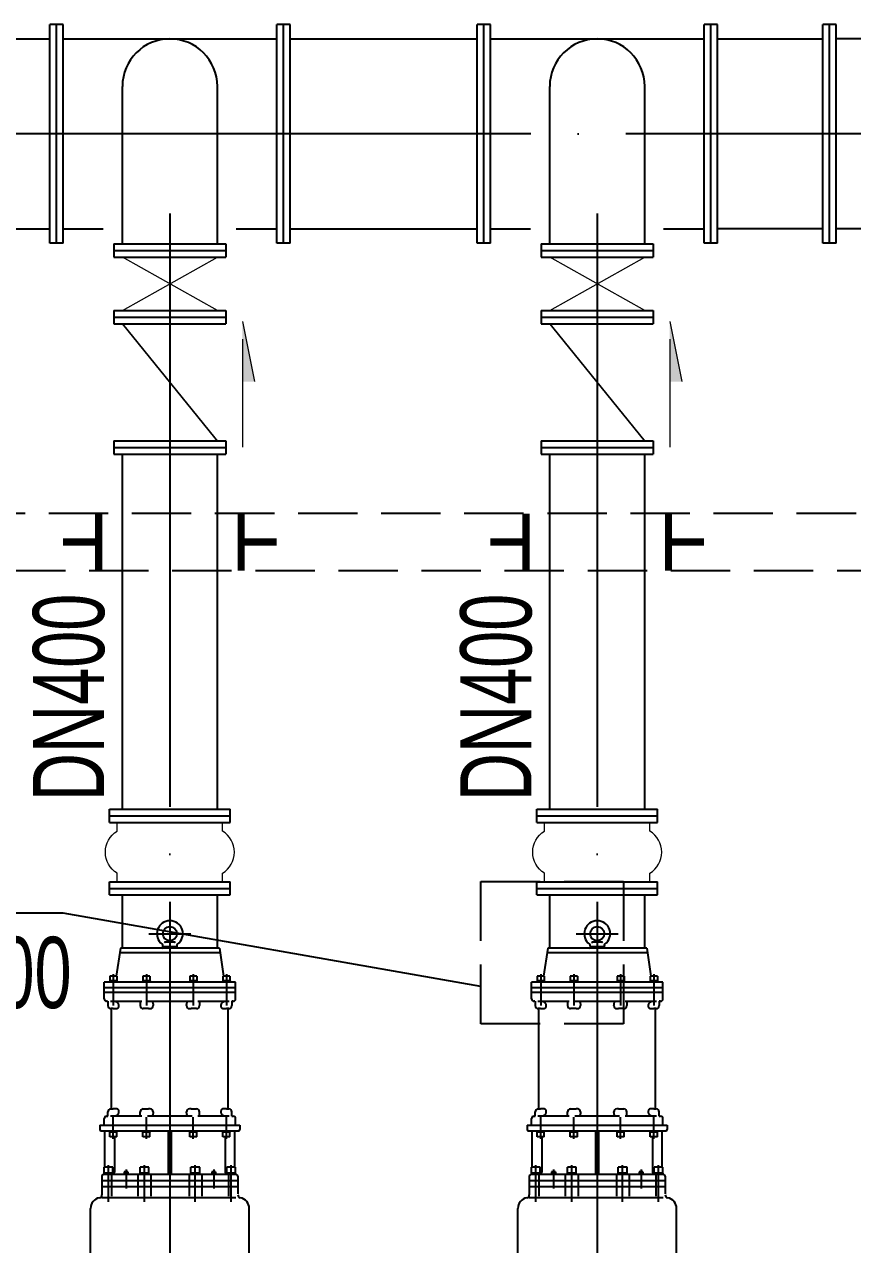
# Model space of a CAD drawing. Extents: x -316592 to 60787, y -138940 to -60306.
# Drawn here: x 451 to 3939, y -88987 to -83846 of the extents above; entities that cross this region are included whole.
import ezdxf
from ezdxf.enums import TextEntityAlignment as Align

# ---------------------------------------------------------------- set-up
doc = ezdxf.new("R2010")
doc.units = 0
doc.header["$LTSCALE"] = 1000
doc.header["$MEASUREMENT"] = 0
doc.linetypes.add('CENTER', pattern=[2.9, 2.5, -0.2, 0, -0.2])
doc.linetypes.add('DASH', pattern=[0.35, 0.25, -0.1])
for name, color, linetype in [('---GPS_废水管_DN', 74, 'Continuous'), ('WINDOW', 8, 'Continuous'), ('WP_CENTER', 11, 'CENTER'), ('管道', 4, 'Continuous'), ('设备', 201, 'Continuous')]:
    doc.layers.add(name, color=color, linetype=linetype)
doc.layers.add('S-DIM', color=4, linetype='Continuous', lineweight=15)
doc.styles.add('HZ', font='HZTXT_E.SHX', dxfattribs={"width": 0.7, "bigfont": 'HZTXT.SHX'})

msp = doc.modelspace()

# ---------------------------------------------------------------- hatches: boundary and pattern name
at = {"layer": 'S-DIM', "ltscale": 20}
for points in [[(1369.4, -85350.7), (1420, -85350.7), (1369.4, -85098)], [(3169.4, -85350.7), (3220, -85350.7), (3169.4, -85098)]]:
    msp.add_hatch(color=7, dxfattribs=at).paths.add_polyline_path(points)

# ---------------------------------------------------------------- linework, layer by layer
at = {"layer": '---GPS_废水管_DN'}
for p, q in [((614.6, -87590.4), (-415.4, -87590.4)), ((2374, -87899.8), (614.6, -87590.4))]:
    msp.add_line(p, q, dxfattribs=at)
at = {"layer": '---GPS_废水管_DN', "const_width": 30}
for points in [[(763.7, -86147), (763.7, -85907)], [(1363.7, -86147), (1363.7, -85907)], [(2563.7, -86147), (2563.7, -85907)], [(3163.7, -86147), (3163.7, -85907)], [(763.7, -86027), (613.7, -86027)], [(1363.7, -86027), (1513.7, -86027)], [(2563.7, -86027), (2413.7, -86027)], [(3163.7, -86027), (3313.7, -86027)]]:
    msp.add_lwpolyline(points, dxfattribs=at)
at = {"layer": 'S-DIM', "color": 7, "ltscale": 20}
for p, q in [((1263.7, -85051), (863.7, -84827)), ((863.7, -85051), (1263.7, -84827)), ((3063.7, -85051), (2663.7, -84827)), ((2663.7, -85051), (3063.7, -84827)), ((1369.4, -85098), (1420, -85350.7)), ((3169.4, -85098), (3220, -85350.7)), ((1371.5, -85627.5), (1371.5, -85172.6)), ((3171.5, -85627.5), (3171.5, -85172.6))]:
    msp.add_line(p, q, dxfattribs=at)
at = {"layer": 'S-DIM', "color": 7, "ltscale": 20, "const_width": 7.22}
for points in [[(1263.7, -85601), (863.7, -85107)], [(3063.7, -85601), (2663.7, -85107)]]:
    msp.add_lwpolyline(points, dxfattribs=at)
at = {"layer": 'S-DIM', "color": 7, "ltscale": 20}
for points in [[(841.5, -87458.1), (841.5, -87422.5, -0.558663), (841.5, -87244.9), (841.5, -87209.2)], [(1285.9, -87458.1), (1285.9, -87422.5, 0.558663), (1285.9, -87244.9), (1285.9, -87209.2)], [(2641.5, -87458.1), (2641.5, -87422.5, -0.558663), (2641.5, -87244.9), (2641.5, -87209.2)], [(3085.9, -87458.1), (3085.9, -87422.5, 0.558663), (3085.9, -87244.9), (3085.9, -87209.2)]]:
    msp.add_lwpolyline(points, format="xyb", dxfattribs=at)
at = {"layer": 'WINDOW', "linetype": 'DASH'}
for p, q in [((5703.7, -85907), (23.7, -85907)), ((23.7, -86147), (5703.7, -86147))]:
    msp.add_line(p, q, dxfattribs=at)
msp.add_lwpolyline([(2374, -87457), (2974, -87457), (2974, -88057), (2374, -88057)], close=True, dxfattribs=at)
at = {"layer": 'WP_CENTER', "color": 246}
for p, q in [((5484, -84307), (-3949.9, -84307)), ((1063.7, -84642.5), (1063.7, -89440)), ((2863.7, -84642.5), (2863.7, -89440))]:
    msp.add_line(p, q, dxfattribs=at)
at = {"layer": '管道'}
for p, q in [((585.7, -83846), (557.7, -83846)), ((557.7, -84768), (557.7, -83846)), ((585.7, -84768), (585.7, -83846)), ((613.7, -83846), (585.7, -83846)), ((585.7, -84768), (585.7, -83846)), ((613.7, -84768), (613.7, -83846)), ((1541.7, -83846), (1513.7, -83846)), ((1513.7, -84768), (1513.7, -83846)), ((1541.7, -84768), (1541.7, -83846)), ((1569.7, -83846), (1541.7, -83846)), ((1541.7, -84768), (1541.7, -83846)), ((1569.7, -84768), (1569.7, -83846)), ((2385.7, -83846), (2357.7, -83846)), ((2357.7, -84768), (2357.7, -83846)), ((2385.7, -84768), (2385.7, -83846)), ((2413.7, -83846), (2385.7, -83846)), ((2385.7, -84768), (2385.7, -83846)), ((2413.7, -84768), (2413.7, -83846)), ((3341.7, -83846), (3313.7, -83846)), ((3313.7, -84768), (3313.7, -83846)), ((3341.7, -84768), (3341.7, -83846)), ((3369.7, -83846), (3341.7, -83846)), ((3341.7, -84768), (3341.7, -83846)), ((3369.7, -84768), (3369.7, -83846)), ((3841.7, -83846), (3813.7, -83846)), ((3813.7, -84768), (3813.7, -83846)), ((3841.7, -84768), (3841.7, -83846)), ((3869.7, -83846), (3841.7, -83846)), ((3841.7, -84768), (3841.7, -83846)), ((3869.7, -84768), (3869.7, -83846)), ((-3949.9, -83907), (557.7, -83907)), ((613.7, -83907), (1513.7, -83907)), ((1569.7, -83907), (2357.7, -83907)), ((2413.7, -83907), (3313.7, -83907)), ((3369.7, -83907), (3813.7, -83907)), ((4157.7, -83907), (3869.7, -83907)), ((863.7, -84771), (863.7, -84107)), ((1263.7, -84771), (1263.7, -84107)), ((2663.7, -84771), (2663.7, -84107)), ((3063.7, -84771), (3063.7, -84107)), ((-3949.9, -84707), (557.7, -84707)), ((613.7, -84707), (782.9, -84707)), ((1343.3, -84707), (1513.7, -84707)), ((1569.7, -84707), (2357.7, -84707)), ((2413.7, -84707), (2582.9, -84707)), ((3143.3, -84707), (3313.7, -84707)), ((3813.7, -84707), (3369.7, -84707)), ((4157.7, -84707), (3869.7, -84707)), ((585.7, -84768), (557.7, -84768)), ((613.7, -84768), (585.7, -84768)), ((827.7, -84771), (827.7, -84827)), ((827.7, -84771), (1299.7, -84771)), ((1299.7, -84771), (1299.7, -84827)), ((1541.7, -84768), (1513.7, -84768)), ((1569.7, -84768), (1541.7, -84768)), ((2385.7, -84768), (2357.7, -84768)), ((2413.7, -84768), (2385.7, -84768)), ((2627.7, -84771), (2627.7, -84827)), ((2627.7, -84771), (3099.7, -84771)), ((3099.7, -84771), (3099.7, -84827)), ((3341.7, -84768), (3313.7, -84768)), ((3369.7, -84768), (3341.7, -84768)), ((3841.7, -84768), (3813.7, -84768)), ((3869.7, -84768), (3841.7, -84768)), ((827.7, -84799), (1299.7, -84799)), ((827.7, -84827), (1299.7, -84827)), ((2627.7, -84799), (3099.7, -84799)), ((2627.7, -84827), (3099.7, -84827)), ((827.7, -85051), (827.7, -85107)), ((827.7, -85051), (1299.7, -85051)), ((827.7, -85079), (1299.7, -85079)), ((1299.7, -85051), (1299.7, -85107)), ((2627.7, -85051), (2627.7, -85107)), ((2627.7, -85051), (3099.7, -85051)), ((2627.7, -85079), (3099.7, -85079)), ((3099.7, -85051), (3099.7, -85107)), ((827.7, -85107), (1299.7, -85107)), ((2627.7, -85107), (3099.7, -85107)), ((827.7, -85601), (827.7, -85657)), ((827.7, -85601), (1299.7, -85601)), ((827.7, -85629), (1299.7, -85629)), ((1299.7, -85601), (1299.7, -85657)), ((2627.7, -85601), (2627.7, -85657)), ((2627.7, -85601), (3099.7, -85601)), ((2627.7, -85629), (3099.7, -85629)), ((3099.7, -85601), (3099.7, -85657)), ((827.7, -85657), (1299.7, -85657)), ((863.7, -87153.2), (863.7, -85657)), ((1263.7, -87153.2), (1263.7, -85657)), ((2627.7, -85657), (3099.7, -85657)), ((2663.7, -87153.2), (2663.7, -85657)), ((3063.7, -87153.2), (3063.7, -85657)), ((809.5, -87209.2), (809.5, -87153.2)), ((809.5, -87153.2), (1317.9, -87153.2)), ((809.5, -87181.2), (1317.9, -87181.2)), ((1317.9, -87209.2), (1317.9, -87153.2)), ((2609.5, -87209.2), (2609.5, -87153.2)), ((2609.5, -87153.2), (3117.9, -87153.2)), ((2609.5, -87181.2), (3117.9, -87181.2)), ((3117.9, -87209.2), (3117.9, -87153.2)), ((809.5, -87209.2), (1317.9, -87209.2)), ((2609.5, -87209.2), (3117.9, -87209.2)), ((809.5, -87514.1), (809.5, -87458.1)), ((809.5, -87458.1), (1317.9, -87458.1)), ((809.5, -87486.1), (1317.9, -87486.1)), ((1317.9, -87514.1), (1317.9, -87458.1)), ((2609.5, -87514.1), (2609.5, -87458.1)), ((2609.5, -87458.1), (3117.9, -87458.1)), ((2609.5, -87486.1), (3117.9, -87486.1)), ((3117.9, -87514.1), (3117.9, -87458.1)), ((809.5, -87514.1), (1317.9, -87514.1)), ((863.7, -87738), (863.7, -87514.1)), ((1263.7, -87738), (1263.7, -87514.1)), ((2609.5, -87514.1), (3117.9, -87514.1)), ((2663.7, -87738), (2663.7, -87514.1)), ((3063.7, -87738), (3063.7, -87514.1))]:
    msp.add_line(p, q, dxfattribs=at)
for centre in [(1063.7, -84107), (2863.7, -84107)]:
    msp.add_arc(centre, 200, 0, 180, dxfattribs=at)
at = {"layer": '设备'}
for p, q in [((975.5, -87677.1), (1152, -87677.1)), ((1044.2, -87712.4), (1063.7, -87706.9)), ((1063.7, -87706.9), (1083.3, -87712.4)), ((2775.5, -87677.1), (2952, -87677.1)), ((2844.2, -87712.4), (2863.7, -87706.9)), ((2863.7, -87706.9), (2883.3, -87712.4)), ((855.2, -87738), (837.6, -87856)), ((852.5, -87756.7), (1275, -87756.7)), ((1272.2, -87738), (855.2, -87738)), ((1032.6, -87735.5), (1032.6, -87734.3)), ((1033, -87731.8), (1033.7, -87730.2)), ((1033, -87731.8), (1094.4, -87731.8)), ((1085, -87713.2), (1042.4, -87713.2)), ((1094.4, -87731.8), (1093.7, -87730.2)), ((1094.8, -87734.3), (1094.8, -87735.5)), ((1272.2, -87738), (1289.9, -87856)), ((2655.2, -87738), (2637.6, -87856)), ((2652.5, -87756.7), (3075, -87756.7)), ((3072.2, -87738), (2655.2, -87738)), ((2832.6, -87735.5), (2832.6, -87734.3)), ((2833, -87731.8), (2833.7, -87730.2)), ((2833, -87731.8), (2894.4, -87731.8)), ((2885, -87713.2), (2842.4, -87713.2)), ((2894.4, -87731.8), (2893.7, -87730.2)), ((2894.8, -87734.3), (2894.8, -87735.5)), ((3072.2, -87738), (3089.9, -87856)), ((810.6, -87856), (810.6, -87875.8)), ((840.4, -87856), (810.6, -87856)), ((825.5, -87847.3), (825.5, -87980.3)), ((840.4, -87856), (840.4, -87875.8)), ((979.9, -87856), (950.1, -87856)), ((950.1, -87856), (950.1, -87875.8)), ((965, -87847.3), (965, -87980.3)), ((979.9, -87856), (979.9, -87875.8)), ((1147.5, -87856), (1147.5, -87875.8)), ((1177.3, -87856), (1147.5, -87856)), ((1162.4, -87847.3), (1162.4, -87980.3)), ((1177.3, -87856), (1177.3, -87875.8)), ((1287, -87856), (1287, -87875.8)), ((1316.9, -87856), (1287, -87856)), ((1302, -87847.3), (1302, -87980.3)), ((1316.9, -87856), (1316.9, -87875.8)), ((2610.6, -87856), (2610.6, -87875.8)), ((2640.4, -87856), (2610.6, -87856)), ((2625.5, -87847.3), (2625.5, -87980.3)), ((2640.4, -87856), (2640.4, -87875.8)), ((2779.9, -87856), (2750.1, -87856)), ((2750.1, -87856), (2750.1, -87875.8)), ((2765, -87847.3), (2765, -87980.3)), ((2779.9, -87856), (2779.9, -87875.8)), ((2947.5, -87856), (2947.5, -87875.8)), ((2977.3, -87856), (2947.5, -87856)), ((2962.4, -87847.3), (2962.4, -87980.3)), ((2977.3, -87856), (2977.3, -87875.8)), ((3087, -87856), (3087, -87875.8)), ((3116.9, -87856), (3087, -87856)), ((3102, -87847.3), (3102, -87980.3)), ((3116.9, -87856), (3116.9, -87875.8)), ((787.2, -87951.8), (787.2, -87880.9)), ((1340.2, -87880.9), (787.2, -87880.9)), ((1340.2, -87905.8), (787.2, -87905.8)), ((810.3, -87875.8), (810.3, -87880.9)), ((840.6, -87875.8), (810.3, -87875.8)), ((822.5, -87880.9), (825.5, -87875.8)), ((825.5, -87880.9), (828.4, -87875.8)), ((840.6, -87875.8), (840.6, -87880.9)), ((980.2, -87875.8), (949.9, -87875.8)), ((949.9, -87875.8), (949.9, -87880.9)), ((962.1, -87880.9), (965, -87875.8)), ((965, -87880.9), (968, -87875.8)), ((980.2, -87875.8), (980.2, -87880.9)), ((1147.2, -87875.8), (1147.2, -87880.9)), ((1177.6, -87875.8), (1147.2, -87875.8)), ((1159.5, -87880.9), (1162.4, -87875.8)), ((1162.4, -87880.9), (1165.3, -87875.8)), ((1177.6, -87875.8), (1177.6, -87880.9)), ((1286.8, -87875.8), (1286.8, -87880.9)), ((1317.1, -87875.8), (1286.8, -87875.8)), ((1299, -87880.9), (1302, -87875.8)), ((1302, -87880.9), (1304.9, -87875.8)), ((1317.1, -87875.8), (1317.1, -87880.9)), ((1340.2, -87951.8), (1340.2, -87880.9)), ((2587.2, -87951.8), (2587.2, -87880.9)), ((3140.2, -87880.9), (2587.2, -87880.9)), ((3140.2, -87905.8), (2587.2, -87905.8)), ((2610.3, -87875.8), (2610.3, -87880.9)), ((2640.6, -87875.8), (2610.3, -87875.8)), ((2622.5, -87880.9), (2625.5, -87875.8)), ((2625.5, -87880.9), (2628.4, -87875.8)), ((2640.6, -87875.8), (2640.6, -87880.9)), ((2780.2, -87875.8), (2749.9, -87875.8)), ((2749.9, -87875.8), (2749.9, -87880.9)), ((2762.1, -87880.9), (2765, -87875.8)), ((2765, -87880.9), (2768, -87875.8)), ((2780.2, -87875.8), (2780.2, -87880.9)), ((2947.2, -87875.8), (2947.2, -87880.9)), ((2977.6, -87875.8), (2947.2, -87875.8)), ((2959.5, -87880.9), (2962.4, -87875.8)), ((2962.4, -87880.9), (2965.3, -87875.8)), ((2977.6, -87875.8), (2977.6, -87880.9)), ((3086.8, -87875.8), (3086.8, -87880.9)), ((3117.1, -87875.8), (3086.8, -87875.8)), ((3099, -87880.9), (3102, -87875.8)), ((3102, -87880.9), (3104.9, -87875.8)), ((3117.1, -87875.8), (3117.1, -87880.9)), ((3140.2, -87951.8), (3140.2, -87880.9)), ((1340.2, -87924.4), (787.2, -87924.4)), ((800.7, -87961.7), (797.2, -87961.7)), ((802.8, -87961.7), (802.8, -87980.3)), ((813.5, -87961.7), (946, -87961.7)), ((938.9, -87961.7), (938.9, -87980.3)), ((970, -87961.7), (1157.4, -87961.7)), ((1181.4, -87961.7), (1313.9, -87961.7)), ((1188.6, -87961.7), (1188.6, -87980.3)), ((1324.6, -87961.7), (1324.6, -87980.3)), ((1330.3, -87961.7), (1326.7, -87961.7)), ((3140.2, -87924.4), (2587.2, -87924.4)), ((2600.7, -87961.7), (2597.2, -87961.7)), ((2602.8, -87961.7), (2602.8, -87980.3)), ((2613.5, -87961.7), (2746, -87961.7)), ((2738.9, -87961.7), (2738.9, -87980.3)), ((2770, -87961.7), (2957.4, -87961.7)), ((2981.4, -87961.7), (3113.9, -87961.7)), ((2988.6, -87961.7), (2988.6, -87980.3)), ((3124.6, -87961.7), (3124.6, -87980.3)), ((3130.3, -87961.7), (3126.7, -87961.7)), ((824.8, -87992.8), (815.3, -87992.8)), ((818.3, -88415.3), (818.3, -87992.8)), ((824.8, -87992.8), (842, -87992.8)), ((974.3, -87992.8), (951.3, -87992.8)), ((974.3, -87992.8), (981.4, -87992.8)), ((1146, -87992.8), (1153.2, -87992.8)), ((1176.1, -87992.8), (1153.2, -87992.8)), ((1285.4, -87992.8), (1302.7, -87992.8)), ((1312.2, -87992.8), (1302.7, -87992.8)), ((1309.2, -88415.3), (1309.2, -87992.8)), ((2624.8, -87992.8), (2615.3, -87992.8)), ((2618.3, -88415.3), (2618.3, -87992.8)), ((2624.8, -87992.8), (2642, -87992.8)), ((2774.3, -87992.8), (2751.3, -87992.8)), ((2774.3, -87992.8), (2781.4, -87992.8)), ((2946, -87992.8), (2953.2, -87992.8)), ((2976.1, -87992.8), (2953.2, -87992.8)), ((3085.4, -87992.8), (3102.7, -87992.8)), ((3112.2, -87992.8), (3102.7, -87992.8)), ((3109.2, -88415.3), (3109.2, -87992.8)), ((802.8, -88446.4), (802.8, -88427.7)), ((815.3, -88415.3), (824.8, -88415.3)), ((842, -88415.3), (824.8, -88415.3)), ((938.9, -88446.4), (938.9, -88427.7)), ((951.3, -88415.3), (974.3, -88415.3)), ((981.4, -88415.3), (974.3, -88415.3)), ((1153.2, -88415.3), (1146, -88415.3)), ((1153.2, -88415.3), (1176.1, -88415.3)), ((1188.6, -88446.4), (1188.6, -88427.7)), ((1302.7, -88415.3), (1285.4, -88415.3)), ((1302.7, -88415.3), (1312.2, -88415.3)), ((1324.6, -88446.4), (1324.6, -88427.7)), ((2602.8, -88446.4), (2602.8, -88427.7)), ((2615.3, -88415.3), (2624.8, -88415.3)), ((2642, -88415.3), (2624.8, -88415.3)), ((2738.9, -88446.4), (2738.9, -88427.7)), ((2751.3, -88415.3), (2774.3, -88415.3)), ((2781.4, -88415.3), (2774.3, -88415.3)), ((2953.2, -88415.3), (2946, -88415.3)), ((2953.2, -88415.3), (2976.1, -88415.3)), ((2988.6, -88446.4), (2988.6, -88427.7)), ((3102.7, -88415.3), (3085.4, -88415.3)), ((3102.7, -88415.3), (3112.2, -88415.3)), ((3124.6, -88446.4), (3124.6, -88427.7)), ((787.2, -88483.7), (787.2, -88456.3)), ((797.2, -88446.4), (800.7, -88446.4)), ((946, -88446.4), (813.5, -88446.4)), ((825.5, -88542.2), (825.5, -88450.1)), ((965, -88542.2), (965, -88450.1)), ((1157.4, -88446.4), (970, -88446.4)), ((1162.4, -88542.2), (1162.4, -88450.1)), ((1313.9, -88446.4), (1181.4, -88446.4)), ((1302, -88542.2), (1302, -88450.1)), ((1326.7, -88446.4), (1330.3, -88446.4)), ((1340.2, -88483.7), (1340.2, -88456.3)), ((2587.2, -88483.7), (2587.2, -88456.3)), ((2597.2, -88446.4), (2600.7, -88446.4)), ((2746, -88446.4), (2613.5, -88446.4)), ((2625.5, -88542.2), (2625.5, -88450.1)), ((2765, -88542.2), (2765, -88450.1)), ((2957.4, -88446.4), (2770, -88446.4)), ((2962.4, -88542.2), (2962.4, -88450.1)), ((3113.9, -88446.4), (2981.4, -88446.4)), ((3102, -88542.2), (3102, -88450.1)), ((3126.7, -88446.4), (3130.3, -88446.4)), ((3140.2, -88483.7), (3140.2, -88456.3)), ((768.6, -88483.7), (768.6, -88502.3)), ((768.6, -88483.7), (1358.9, -88483.7)), ((774.8, -88508.5), (1352.7, -88508.5)), ((790.3, -88661.4), (790.3, -88508.5)), ((810.3, -88513.6), (810.3, -88508.5)), ((840.6, -88513.6), (810.3, -88513.6)), ((810.6, -88533.5), (810.6, -88513.6)), ((822.5, -88508.5), (825.5, -88513.6)), ((825.5, -88508.5), (828.4, -88513.6)), ((840.4, -88533.5), (840.4, -88513.6)), ((840.6, -88513.6), (840.6, -88508.5)), ((949.9, -88513.6), (949.9, -88508.5)), ((980.2, -88513.6), (949.9, -88513.6)), ((950.1, -88533.5), (950.1, -88513.6)), ((962.1, -88508.5), (965, -88513.6)), ((965, -88508.5), (968, -88513.6)), ((979.9, -88533.5), (979.9, -88513.6)), ((980.2, -88513.6), (980.2, -88508.5)), ((1057.5, -88692.4), (1057.5, -88508.5)), ((1069.9, -88692.4), (1069.9, -88508.5)), ((1147.2, -88513.6), (1147.2, -88508.5)), ((1177.6, -88513.6), (1147.2, -88513.6)), ((1147.5, -88533.5), (1147.5, -88513.6)), ((1159.5, -88508.5), (1162.4, -88513.6)), ((1162.4, -88508.5), (1165.3, -88513.6)), ((1177.3, -88533.5), (1177.3, -88513.6)), ((1177.6, -88513.6), (1177.6, -88508.5)), ((1286.8, -88513.6), (1286.8, -88508.5)), ((1317.1, -88513.6), (1286.8, -88513.6)), ((1287, -88533.5), (1287, -88513.6)), ((1299, -88508.5), (1302, -88513.6)), ((1302, -88508.5), (1304.9, -88513.6)), ((1316.9, -88533.5), (1316.9, -88513.6)), ((1317.1, -88513.6), (1317.1, -88508.5)), ((1337.1, -88661.4), (1337.1, -88508.5)), ((1358.9, -88483.7), (1358.9, -88502.3)), ((2568.6, -88483.7), (2568.6, -88502.3)), ((2568.6, -88483.7), (3158.9, -88483.7)), ((2574.8, -88508.5), (3152.7, -88508.5)), ((2590.3, -88661.4), (2590.3, -88508.5)), ((2610.3, -88513.6), (2610.3, -88508.5)), ((2640.6, -88513.6), (2610.3, -88513.6)), ((2610.6, -88533.5), (2610.6, -88513.6)), ((2622.5, -88508.5), (2625.5, -88513.6)), ((2625.5, -88508.5), (2628.4, -88513.6)), ((2640.4, -88533.5), (2640.4, -88513.6)), ((2640.6, -88513.6), (2640.6, -88508.5)), ((2749.9, -88513.6), (2749.9, -88508.5)), ((2780.2, -88513.6), (2749.9, -88513.6)), ((2750.1, -88533.5), (2750.1, -88513.6)), ((2762.1, -88508.5), (2765, -88513.6)), ((2765, -88508.5), (2768, -88513.6)), ((2779.9, -88533.5), (2779.9, -88513.6)), ((2780.2, -88513.6), (2780.2, -88508.5)), ((2857.5, -88692.4), (2857.5, -88508.5)), ((2869.9, -88692.4), (2869.9, -88508.5)), ((2947.2, -88513.6), (2947.2, -88508.5)), ((2977.6, -88513.6), (2947.2, -88513.6)), ((2947.5, -88533.5), (2947.5, -88513.6)), ((2959.5, -88508.5), (2962.4, -88513.6)), ((2962.4, -88508.5), (2965.3, -88513.6)), ((2977.3, -88533.5), (2977.3, -88513.6)), ((2977.6, -88513.6), (2977.6, -88508.5)), ((3086.8, -88513.6), (3086.8, -88508.5)), ((3117.1, -88513.6), (3086.8, -88513.6)), ((3087, -88533.5), (3087, -88513.6)), ((3099, -88508.5), (3102, -88513.6)), ((3102, -88508.5), (3104.9, -88513.6)), ((3116.9, -88533.5), (3116.9, -88513.6)), ((3117.1, -88513.6), (3117.1, -88508.5)), ((3137.1, -88661.4), (3137.1, -88508.5)), ((3158.9, -88483.7), (3158.9, -88502.3)), ((840.4, -88533.5), (810.6, -88533.5)), ((831.4, -88680), (831.4, -88533.5)), ((979.9, -88533.5), (950.1, -88533.5)), ((1177.3, -88533.5), (1147.5, -88533.5)), ((1316.9, -88533.5), (1287, -88533.5)), ((1296, -88533.5), (1296, -88680)), ((2640.4, -88533.5), (2610.6, -88533.5)), ((2631.4, -88680), (2631.4, -88533.5)), ((2779.9, -88533.5), (2750.1, -88533.5)), ((2977.3, -88533.5), (2947.5, -88533.5)), ((3116.9, -88533.5), (3087, -88533.5)), ((3096, -88533.5), (3096, -88680)), ((786.7, -88686.2), (786.7, -88661.4)), ((824, -88661.4), (786.7, -88661.4)), ((805.4, -88806.3), (805.4, -88652.7)), ((824, -88686.2), (824, -88661.4)), ((871.1, -88679.9), (871.1, -88689.8)), ((887.3, -88679.9), (871.1, -88679.9)), ((879.2, -88671.2), (879.2, -88750.8)), ((887.3, -88679.9), (887.3, -88689.8)), ((938.1, -88686.2), (938.1, -88661.4)), ((975.3, -88661.4), (938.1, -88661.4)), ((956.7, -88806.3), (956.7, -88652.7)), ((975.3, -88686.2), (975.3, -88661.4)), ((1152.1, -88686.2), (1152.1, -88661.4)), ((1189.3, -88661.4), (1152.1, -88661.4)), ((1170.7, -88806.3), (1170.7, -88652.7)), ((1189.3, -88686.2), (1189.3, -88661.4)), ((1240.2, -88679.9), (1240.2, -88689.8)), ((1256.3, -88679.9), (1240.2, -88679.9)), ((1248.3, -88671.2), (1248.3, -88750.8)), ((1256.3, -88679.9), (1256.3, -88689.8)), ((1303.4, -88686.2), (1303.4, -88661.4)), ((1340.7, -88661.4), (1303.4, -88661.4)), ((1322, -88806.3), (1322, -88652.7)), ((1340.7, -88686.2), (1340.7, -88661.4)), ((2586.7, -88686.2), (2586.7, -88661.4)), ((2624, -88661.4), (2586.7, -88661.4)), ((2605.4, -88806.3), (2605.4, -88652.7)), ((2624, -88686.2), (2624, -88661.4)), ((2671.1, -88679.9), (2671.1, -88689.8)), ((2687.3, -88679.9), (2671.1, -88679.9)), ((2679.2, -88671.2), (2679.2, -88750.8)), ((2687.3, -88679.9), (2687.3, -88689.8)), ((2738.1, -88686.2), (2738.1, -88661.4)), ((2775.3, -88661.4), (2738.1, -88661.4)), ((2756.7, -88806.3), (2756.7, -88652.7)), ((2775.3, -88686.2), (2775.3, -88661.4)), ((2952.1, -88686.2), (2952.1, -88661.4)), ((2989.3, -88661.4), (2952.1, -88661.4)), ((2970.7, -88806.3), (2970.7, -88652.7)), ((2989.3, -88686.2), (2989.3, -88661.4)), ((3040.2, -88679.9), (3040.2, -88689.8)), ((3056.3, -88679.9), (3040.2, -88679.9)), ((3048.3, -88671.2), (3048.3, -88750.8)), ((3056.3, -88679.9), (3056.3, -88689.8)), ((3103.4, -88686.2), (3103.4, -88661.4)), ((3140.7, -88661.4), (3103.4, -88661.4)), ((3122, -88806.3), (3122, -88652.7)), ((3140.7, -88686.2), (3140.7, -88661.4)), ((777.4, -88698.6), (777.4, -88777.9)), ((777.4, -88717.3), (1350, -88717.3)), ((777.4, -88717.3), (1350, -88717.3)), ((1343.8, -88692.4), (783.6, -88692.4)), ((786.6, -88692.4), (786.6, -88686.2)), ((824.2, -88686.2), (786.6, -88686.2)), ((801.8, -88692.4), (805.4, -88686.2)), ((805.4, -88692.4), (809, -88686.2)), ((817.4, -88692.4), (817.4, -88783.1)), ((824.2, -88692.4), (824.2, -88686.2)), ((887.3, -88689.8), (871.1, -88689.8)), ((871.5, -88689.8), (871.5, -88692.4)), ((877.7, -88692.4), (879.2, -88689.8)), ((879.2, -88692.4), (880.7, -88689.8)), ((886.8, -88689.8), (886.8, -88692.4)), ((928.8, -88692.4), (928.8, -88783.1)), ((937.9, -88692.4), (937.9, -88686.2)), ((975.5, -88686.2), (937.9, -88686.2)), ((953.1, -88692.4), (956.7, -88686.2)), ((956.7, -88692.4), (960.3, -88686.2)), ((975.5, -88692.4), (975.5, -88686.2)), ((983, -88692.4), (983, -88783.1)), ((1144.4, -88692.4), (1144.4, -88783.1)), ((1151.9, -88692.4), (1151.9, -88686.2)), ((1189.5, -88686.2), (1151.9, -88686.2)), ((1167.1, -88692.4), (1170.7, -88686.2)), ((1170.7, -88692.4), (1174.3, -88686.2)), ((1189.5, -88692.4), (1189.5, -88686.2)), ((1198.7, -88692.4), (1198.7, -88783.1)), ((1256.3, -88689.8), (1240.2, -88689.8)), ((1240.6, -88689.8), (1240.6, -88692.4)), ((1246.7, -88692.4), (1248.3, -88689.8)), ((1248.3, -88692.4), (1249.8, -88689.8)), ((1255.9, -88689.8), (1255.9, -88692.4)), ((1303.3, -88692.4), (1303.3, -88686.2)), ((1340.8, -88686.2), (1303.3, -88686.2)), ((1310.1, -88692.4), (1310.1, -88783.1)), ((1318.5, -88692.4), (1322, -88686.2)), ((1322, -88692.4), (1325.6, -88686.2)), ((1340.8, -88692.4), (1340.8, -88686.2)), ((1350, -88698.6), (1350, -88772.6)), ((2577.4, -88698.6), (2577.4, -88777.9)), ((2577.4, -88717.3), (3150, -88717.3)), ((2577.4, -88717.3), (3150, -88717.3)), ((3143.8, -88692.4), (2583.6, -88692.4)), ((2586.6, -88692.4), (2586.6, -88686.2)), ((2624.2, -88686.2), (2586.6, -88686.2)), ((2601.8, -88692.4), (2605.4, -88686.2)), ((2605.4, -88692.4), (2609, -88686.2)), ((2617.4, -88692.4), (2617.4, -88783.1)), ((2624.2, -88692.4), (2624.2, -88686.2)), ((2687.3, -88689.8), (2671.1, -88689.8)), ((2671.5, -88689.8), (2671.5, -88692.4)), ((2677.7, -88692.4), (2679.2, -88689.8)), ((2679.2, -88692.4), (2680.7, -88689.8)), ((2686.8, -88689.8), (2686.8, -88692.4)), ((2728.8, -88692.4), (2728.8, -88783.1)), ((2737.9, -88692.4), (2737.9, -88686.2)), ((2775.5, -88686.2), (2737.9, -88686.2)), ((2753.1, -88692.4), (2756.7, -88686.2)), ((2756.7, -88692.4), (2760.3, -88686.2)), ((2775.5, -88692.4), (2775.5, -88686.2)), ((2783, -88692.4), (2783, -88783.1)), ((2944.4, -88692.4), (2944.4, -88783.1)), ((2951.9, -88692.4), (2951.9, -88686.2)), ((2989.5, -88686.2), (2951.9, -88686.2)), ((2967.1, -88692.4), (2970.7, -88686.2)), ((2970.7, -88692.4), (2974.3, -88686.2)), ((2989.5, -88692.4), (2989.5, -88686.2)), ((2998.7, -88692.4), (2998.7, -88783.1)), ((3056.3, -88689.8), (3040.2, -88689.8)), ((3040.6, -88689.8), (3040.6, -88692.4)), ((3046.7, -88692.4), (3048.3, -88689.8)), ((3048.3, -88692.4), (3049.8, -88689.8)), ((3055.9, -88689.8), (3055.9, -88692.4)), ((3103.3, -88692.4), (3103.3, -88686.2)), ((3140.8, -88686.2), (3103.3, -88686.2)), ((3110.1, -88692.4), (3110.1, -88783.1)), ((3118.5, -88692.4), (3122, -88686.2)), ((3122, -88692.4), (3125.6, -88686.2)), ((3140.8, -88692.4), (3140.8, -88686.2)), ((3150, -88698.6), (3150, -88772.6)), ((777.4, -88742.1), (1350, -88742.1)), ((2577.4, -88742.1), (3150, -88742.1)), ((729.4, -89042.3), (729.4, -88835.3)), ((775.4, -88789.4), (1341.9, -88789.4)), ((1398, -89042.3), (1398, -88835.3)), ((2529.4, -89042.3), (2529.4, -88835.3)), ((2575.4, -88789.4), (3141.9, -88789.4)), ((3198, -89042.3), (3198, -88835.3))]:
    msp.add_line(p, q, dxfattribs=at)
for centre in [(1063.7, -87677.1), (2863.7, -87677.1)]:
    msp.add_circle(centre, 29.8, dxfattribs=at)
for centre, radius, start, end in [((1063.7, -87677.1), 54.7, 306.3176, 233.6824), ((2863.7, -87677.1), 54.7, 306.3176, 233.6824), ((1030.2, -87735.5), 2.49, 270, 0), ((1026.9, -87727.2), 7.46, 335.9313, 53.6824), ((1035.1, -87734.3), 2.49, 90, 180), ((1045.8, -87718.4), 6.21, 105.5241, 155.9313), ((1081.6, -87718.4), 6.21, 24.0687, 74.4759), ((1092.3, -87734.3), 2.49, 0, 90), ((1100.5, -87727.2), 7.46, 126.3176, 204.0687), ((1097.3, -87735.5), 2.49, 180, 270), ((2830.2, -87735.5), 2.49, 270, 0), ((2826.9, -87727.2), 7.46, 335.9313, 53.6824), ((2835.1, -87734.3), 2.49, 90, 180), ((2845.8, -87718.4), 6.21, 105.5241, 155.9313), ((2881.6, -87718.4), 6.21, 24.0687, 74.4759), ((2892.3, -87734.3), 2.49, 0, 90), ((2900.5, -87727.2), 7.46, 126.3176, 204.0687), ((2897.3, -87735.5), 2.49, 180, 270), ((797.2, -87951.8), 9.94, 180, 270), ((799.6, -87980.3), 18.6, 86.5874, 90), ((1327.8, -87980.3), 18.6, 90, 99.8509), ((1330.3, -87951.8), 9.94, 270, 0), ((2597.2, -87951.8), 9.94, 180, 270), ((2599.6, -87980.3), 18.6, 86.5874, 90), ((3127.8, -87980.3), 18.6, 90, 99.8509), ((3130.3, -87951.8), 9.94, 270, 0), ((815.3, -87980.3), 12.4, 180, 270), ((951.3, -87980.3), 12.4, 180, 270), ((981, -87980.6), 12.2, 271.7077, 1.2495), ((1146.4, -87980.6), 12.2, 178.7505, 268.2923), ((1176.1, -87980.3), 12.4, 270, 0), ((1312.2, -87980.3), 12.4, 270, 0), ((2615.3, -87980.3), 12.4, 180, 270), ((2751.3, -87980.3), 12.4, 180, 270), ((2781, -87980.6), 12.2, 271.7077, 1.2495), ((2946.4, -87980.6), 12.2, 178.7505, 268.2923), ((2976.1, -87980.3), 12.4, 270, 0), ((3112.2, -87980.3), 12.4, 270, 0), ((815.3, -88427.7), 12.4, 90, 180), ((951.3, -88427.7), 12.4, 90, 180), ((981, -88427.5), 12.2, 358.7505, 88.2923), ((1146.4, -88427.5), 12.2, 91.7077, 181.2495), ((1176.1, -88427.7), 12.4, 0, 90), ((1312.2, -88427.7), 12.4, 0, 90), ((2615.3, -88427.7), 12.4, 90, 180), ((2751.3, -88427.7), 12.4, 90, 180), ((2781, -88427.5), 12.2, 358.7505, 88.2923), ((2946.4, -88427.5), 12.2, 91.7077, 181.2495), ((2976.1, -88427.7), 12.4, 0, 90), ((3112.2, -88427.7), 12.4, 0, 90), ((797.2, -88456.3), 9.94, 90, 180), ((799.6, -88427.7), 18.6, 270, 279.8509), ((799.6, -88427.7), 18.6, 270, 273.4121), ((1327.8, -88427.7), 18.6, 260.1491, 270), ((1327.8, -88427.7), 18.6, 266.5874, 270), ((1330.3, -88456.3), 9.94, 0, 90), ((2597.2, -88456.3), 9.94, 90, 180), ((2599.6, -88427.7), 18.6, 270, 279.8509), ((2599.6, -88427.7), 18.6, 270, 273.4121), ((3127.8, -88427.7), 18.6, 260.1491, 270), ((3127.8, -88427.7), 18.6, 266.5874, 270), ((3130.3, -88456.3), 9.94, 0, 90), ((774.8, -88502.3), 6.21, 180, 270), ((1352.7, -88502.3), 6.21, 270, 0), ((2574.8, -88502.3), 6.21, 180, 270), ((3152.7, -88502.3), 6.21, 270, 0), ((819, -88680), 12.4, 294.5892, 359.9889), ((1308.5, -88680), 12.4, 180.0111, 245.4108), ((2619, -88680), 12.4, 294.5892, 359.9889), ((3108.5, -88680), 12.4, 180.0111, 245.4108), ((783.6, -88698.6), 6.21, 90, 180), ((1343.8, -88698.6), 6.21, 0, 90), ((2583.6, -88698.6), 6.21, 90, 180), ((3143.8, -88698.6), 6.21, 0, 90), ((765, -88777.9), 12.4, 280.2618, 0), ((1362.4, -88777.9), 12.4, 180, 259.7382), ((2565, -88777.9), 12.4, 280.2618, 0), ((3162.4, -88777.9), 12.4, 180, 259.7382), ((775.4, -88835.3), 46, 100.2618, 180), ((1352, -88835.3), 46, 0, 79.7382), ((2575.4, -88835.3), 46, 100.2618, 180), ((3152, -88835.3), 46, 0, 79.7382)]:
    msp.add_arc(centre, radius, start, end, dxfattribs=at)
for points, knots in [([(830.3, -87961.7), (830.9, -87961.7), (831.4, -87961.7), (832.6, -87961.9), (833.1, -87961.9), (834.3, -87962.2), (834.9, -87962.3), (835.9, -87962.7), (836.5, -87962.9), (837.5, -87963.4), (838, -87963.6), (839, -87964.2), (839.5, -87964.5), (840.4, -87965.2), (840.9, -87965.6), (841.8, -87966.4), (842.2, -87966.8), (843, -87967.6), (843.3, -87968), (844.1, -87969), (844.4, -87969.5), (845.1, -87970.5), (845.4, -87971.1), (845.9, -87972.1), (846.1, -87972.7), (846.5, -87973.8), (846.7, -87974.3), (847.1, -87975.5), (847.2, -87976.1), (847.4, -87977.3), (847.5, -87978), (847.6, -87979.2), (847.6, -87979.8), (847.6, -87980.3)], [22.261174, 22.261174, 22.261174, 22.261174, 23.657963, 23.657963, 25.054753, 25.054753, 26.451543, 26.451543, 27.848333, 27.848333, 29.242264, 29.242264, 30.636195, 30.636195, 32.030125, 32.030125, 33.424056, 33.424056, 34.813916, 34.813916, 36.203776, 36.203776, 37.593636, 37.593636, 38.983496, 38.983496, 40.369712, 40.369712, 41.755927, 41.755927, 43.142143, 43.142143, 44.528358, 44.528358, 44.528358, 44.528358]), ([(986.1, -87961.7), (986.3, -87961.7), (986.5, -87961.7), (987, -87961.9), (987.2, -87961.9), (987.7, -87962.2), (987.9, -87962.3), (988.4, -87962.7), (988.6, -87962.9), (989, -87963.4), (989.2, -87963.6), (989.6, -87964.2), (989.9, -87964.5), (990.3, -87965.2), (990.4, -87965.6), (990.8, -87966.4), (991, -87966.8), (991.3, -87967.6), (991.5, -87968), (991.8, -87969), (991.9, -87969.5), (992.2, -87970.5), (992.3, -87971.1), (992.5, -87972.1), (992.6, -87972.7), (992.8, -87973.8), (992.9, -87974.3), (993, -87975.5), (993.1, -87976.1), (993.1, -87977.3), (993.2, -87978), (993.2, -87979.2), (993.2, -87979.8), (993.2, -87980.3)], [22.261174, 22.261174, 22.261174, 22.261174, 23.657963, 23.657963, 25.054753, 25.054753, 26.451543, 26.451543, 27.848333, 27.848333, 29.242264, 29.242264, 30.636195, 30.636195, 32.030125, 32.030125, 33.424056, 33.424056, 34.813916, 34.813916, 36.203776, 36.203776, 37.593636, 37.593636, 38.983496, 38.983496, 40.369712, 40.369712, 41.755927, 41.755927, 43.142143, 43.142143, 44.528358, 44.528358, 44.528358, 44.528358]), ([(1134.2, -87980.3), (1134.2, -87979.8), (1134.2, -87979.2), (1134.3, -87978), (1134.3, -87977.3), (1134.4, -87976.1), (1134.4, -87975.5), (1134.6, -87974.3), (1134.7, -87973.8), (1134.8, -87972.7), (1134.9, -87972.1), (1135.1, -87971.1), (1135.3, -87970.5), (1135.5, -87969.5), (1135.7, -87969), (1136, -87968), (1136.1, -87967.6), (1136.4, -87966.8), (1136.6, -87966.4), (1137, -87965.6), (1137.2, -87965.2), (1137.6, -87964.5), (1137.8, -87964.2), (1138.2, -87963.6), (1138.4, -87963.4), (1138.8, -87962.9), (1139, -87962.7), (1139.5, -87962.3), (1139.7, -87962.2), (1140.2, -87961.9), (1140.4, -87961.9), (1140.9, -87961.7), (1141.1, -87961.7), (1141.4, -87961.7)], [44.528358, 44.528358, 44.528358, 44.528358, 45.914574, 45.914574, 47.30079, 47.30079, 48.687005, 48.687005, 50.073221, 50.073221, 51.463081, 51.463081, 52.852941, 52.852941, 54.242801, 54.242801, 55.632661, 55.632661, 57.026592, 57.026592, 58.420522, 58.420522, 59.814453, 59.814453, 61.208384, 61.208384, 62.605174, 62.605174, 64.001964, 64.001964, 65.398754, 65.398754, 66.795543, 66.795543, 66.795543, 66.795543]), ([(1279.8, -87980.3), (1279.8, -87979.8), (1279.8, -87979.2), (1279.9, -87978), (1280, -87977.3), (1280.2, -87976.1), (1280.4, -87975.5), (1280.7, -87974.3), (1280.9, -87973.8), (1281.3, -87972.7), (1281.5, -87972.1), (1282.1, -87971.1), (1282.4, -87970.5), (1283, -87969.5), (1283.4, -87969), (1284.1, -87968), (1284.5, -87967.6), (1285.2, -87966.8), (1285.6, -87966.4), (1286.5, -87965.6), (1287, -87965.2), (1288, -87964.5), (1288.5, -87964.2), (1289.5, -87963.6), (1290, -87963.4), (1291, -87962.9), (1291.5, -87962.7), (1292.6, -87962.3), (1293.1, -87962.2), (1294.3, -87961.9), (1294.9, -87961.9), (1296, -87961.7), (1296.6, -87961.7), (1297.1, -87961.7)], [44.528358, 44.528358, 44.528358, 44.528358, 45.914574, 45.914574, 47.30079, 47.30079, 48.687005, 48.687005, 50.073221, 50.073221, 51.463081, 51.463081, 52.852941, 52.852941, 54.242801, 54.242801, 55.632661, 55.632661, 57.026592, 57.026592, 58.420522, 58.420522, 59.814453, 59.814453, 61.208384, 61.208384, 62.605174, 62.605174, 64.001964, 64.001964, 65.398754, 65.398754, 66.795543, 66.795543, 66.795543, 66.795543]), ([(2630.3, -87961.7), (2630.9, -87961.7), (2631.4, -87961.7), (2632.6, -87961.9), (2633.1, -87961.9), (2634.3, -87962.2), (2634.9, -87962.3), (2635.9, -87962.7), (2636.5, -87962.9), (2637.5, -87963.4), (2638, -87963.6), (2639, -87964.2), (2639.5, -87964.5), (2640.4, -87965.2), (2640.9, -87965.6), (2641.8, -87966.4), (2642.2, -87966.8), (2643, -87967.6), (2643.3, -87968), (2644.1, -87969), (2644.4, -87969.5), (2645.1, -87970.5), (2645.4, -87971.1), (2645.9, -87972.1), (2646.1, -87972.7), (2646.5, -87973.8), (2646.7, -87974.3), (2647.1, -87975.5), (2647.2, -87976.1), (2647.4, -87977.3), (2647.5, -87978), (2647.6, -87979.2), (2647.6, -87979.8), (2647.6, -87980.3)], [22.261174, 22.261174, 22.261174, 22.261174, 23.657963, 23.657963, 25.054753, 25.054753, 26.451543, 26.451543, 27.848333, 27.848333, 29.242264, 29.242264, 30.636195, 30.636195, 32.030125, 32.030125, 33.424056, 33.424056, 34.813916, 34.813916, 36.203776, 36.203776, 37.593636, 37.593636, 38.983496, 38.983496, 40.369712, 40.369712, 41.755927, 41.755927, 43.142143, 43.142143, 44.528358, 44.528358, 44.528358, 44.528358]), ([(2786.1, -87961.7), (2786.3, -87961.7), (2786.5, -87961.7), (2787, -87961.9), (2787.2, -87961.9), (2787.7, -87962.2), (2787.9, -87962.3), (2788.4, -87962.7), (2788.6, -87962.9), (2789, -87963.4), (2789.2, -87963.6), (2789.6, -87964.2), (2789.9, -87964.5), (2790.3, -87965.2), (2790.4, -87965.6), (2790.8, -87966.4), (2791, -87966.8), (2791.3, -87967.6), (2791.5, -87968), (2791.8, -87969), (2791.9, -87969.5), (2792.2, -87970.5), (2792.3, -87971.1), (2792.5, -87972.1), (2792.6, -87972.7), (2792.8, -87973.8), (2792.9, -87974.3), (2793, -87975.5), (2793.1, -87976.1), (2793.1, -87977.3), (2793.2, -87978), (2793.2, -87979.2), (2793.2, -87979.8), (2793.2, -87980.3)], [22.261174, 22.261174, 22.261174, 22.261174, 23.657963, 23.657963, 25.054753, 25.054753, 26.451543, 26.451543, 27.848333, 27.848333, 29.242264, 29.242264, 30.636195, 30.636195, 32.030125, 32.030125, 33.424056, 33.424056, 34.813916, 34.813916, 36.203776, 36.203776, 37.593636, 37.593636, 38.983496, 38.983496, 40.369712, 40.369712, 41.755927, 41.755927, 43.142143, 43.142143, 44.528358, 44.528358, 44.528358, 44.528358]), ([(2934.2, -87980.3), (2934.2, -87979.8), (2934.2, -87979.2), (2934.3, -87978), (2934.3, -87977.3), (2934.4, -87976.1), (2934.4, -87975.5), (2934.6, -87974.3), (2934.7, -87973.8), (2934.8, -87972.7), (2934.9, -87972.1), (2935.1, -87971.1), (2935.3, -87970.5), (2935.5, -87969.5), (2935.7, -87969), (2936, -87968), (2936.1, -87967.6), (2936.4, -87966.8), (2936.6, -87966.4), (2937, -87965.6), (2937.2, -87965.2), (2937.6, -87964.5), (2937.8, -87964.2), (2938.2, -87963.6), (2938.4, -87963.4), (2938.8, -87962.9), (2939, -87962.7), (2939.5, -87962.3), (2939.7, -87962.2), (2940.2, -87961.9), (2940.4, -87961.9), (2940.9, -87961.7), (2941.1, -87961.7), (2941.4, -87961.7)], [44.528358, 44.528358, 44.528358, 44.528358, 45.914574, 45.914574, 47.30079, 47.30079, 48.687005, 48.687005, 50.073221, 50.073221, 51.463081, 51.463081, 52.852941, 52.852941, 54.242801, 54.242801, 55.632661, 55.632661, 57.026592, 57.026592, 58.420522, 58.420522, 59.814453, 59.814453, 61.208384, 61.208384, 62.605174, 62.605174, 64.001964, 64.001964, 65.398754, 65.398754, 66.795543, 66.795543, 66.795543, 66.795543]), ([(3079.8, -87980.3), (3079.8, -87979.8), (3079.8, -87979.2), (3079.9, -87978), (3080, -87977.3), (3080.2, -87976.1), (3080.4, -87975.5), (3080.7, -87974.3), (3080.9, -87973.8), (3081.3, -87972.7), (3081.5, -87972.1), (3082.1, -87971.1), (3082.4, -87970.5), (3083, -87969.5), (3083.4, -87969), (3084.1, -87968), (3084.5, -87967.6), (3085.2, -87966.8), (3085.6, -87966.4), (3086.5, -87965.6), (3087, -87965.2), (3088, -87964.5), (3088.5, -87964.2), (3089.5, -87963.6), (3090, -87963.4), (3091, -87962.9), (3091.5, -87962.7), (3092.6, -87962.3), (3093.1, -87962.2), (3094.3, -87961.9), (3094.9, -87961.9), (3096, -87961.7), (3096.6, -87961.7), (3097.1, -87961.7)], [44.528358, 44.528358, 44.528358, 44.528358, 45.914574, 45.914574, 47.30079, 47.30079, 48.687005, 48.687005, 50.073221, 50.073221, 51.463081, 51.463081, 52.852941, 52.852941, 54.242801, 54.242801, 55.632661, 55.632661, 57.026592, 57.026592, 58.420522, 58.420522, 59.814453, 59.814453, 61.208384, 61.208384, 62.605174, 62.605174, 64.001964, 64.001964, 65.398754, 65.398754, 66.795543, 66.795543, 66.795543, 66.795543]), ([(847.6, -87980.3), (847.6, -87981.1), (847.6, -87981.9), (847.5, -87983.5), (847.3, -87984.3), (847, -87985.9), (846.9, -87986.6), (846.4, -87988), (846.2, -87988.6), (845.7, -87989.7), (845.4, -87990.2), (844.8, -87991.1), (844.4, -87991.5), (843.8, -87992.1), (843.4, -87992.4), (842.7, -87992.7), (842.3, -87992.8), (842, -87992.8)], [30.159888, 30.159888, 30.159888, 30.159888, 32.043734, 32.043734, 33.927579, 33.927579, 35.811425, 35.811425, 37.69527, 37.69527, 39.583485, 39.583485, 41.4717, 41.4717, 43.359914, 43.359914, 45.248129, 45.248129, 45.248129, 45.248129]), ([(1285.4, -87992.8), (1285.1, -87992.8), (1284.7, -87992.7), (1284, -87992.4), (1283.7, -87992.1), (1283, -87991.5), (1282.7, -87991.1), (1282, -87990.2), (1281.8, -87989.7), (1281.2, -87988.6), (1281, -87988), (1280.6, -87986.6), (1280.4, -87985.9), (1280.1, -87984.3), (1280, -87983.5), (1279.8, -87981.9), (1279.8, -87981.1), (1279.8, -87980.3)], [15.071648, 15.071648, 15.071648, 15.071648, 16.959862, 16.959862, 18.848077, 18.848077, 20.736292, 20.736292, 22.624506, 22.624506, 24.508352, 24.508352, 26.392197, 26.392197, 28.276043, 28.276043, 30.159888, 30.159888, 30.159888, 30.159888]), ([(2647.6, -87980.3), (2647.6, -87981.1), (2647.6, -87981.9), (2647.5, -87983.5), (2647.3, -87984.3), (2647, -87985.9), (2646.9, -87986.6), (2646.4, -87988), (2646.2, -87988.6), (2645.7, -87989.7), (2645.4, -87990.2), (2644.8, -87991.1), (2644.4, -87991.5), (2643.8, -87992.1), (2643.4, -87992.4), (2642.7, -87992.7), (2642.3, -87992.8), (2642, -87992.8)], [30.159888, 30.159888, 30.159888, 30.159888, 32.043734, 32.043734, 33.927579, 33.927579, 35.811425, 35.811425, 37.69527, 37.69527, 39.583485, 39.583485, 41.4717, 41.4717, 43.359914, 43.359914, 45.248129, 45.248129, 45.248129, 45.248129]), ([(3085.4, -87992.8), (3085.1, -87992.8), (3084.7, -87992.7), (3084, -87992.4), (3083.7, -87992.1), (3083, -87991.5), (3082.7, -87991.1), (3082, -87990.2), (3081.8, -87989.7), (3081.2, -87988.6), (3081, -87988), (3080.6, -87986.6), (3080.4, -87985.9), (3080.1, -87984.3), (3080, -87983.5), (3079.8, -87981.9), (3079.8, -87981.1), (3079.8, -87980.3)], [15.071648, 15.071648, 15.071648, 15.071648, 16.959862, 16.959862, 18.848077, 18.848077, 20.736292, 20.736292, 22.624506, 22.624506, 24.508352, 24.508352, 26.392197, 26.392197, 28.276043, 28.276043, 30.159888, 30.159888, 30.159888, 30.159888]), ([(847.6, -88427.7), (847.6, -88428.3), (847.6, -88428.9), (847.5, -88430.1), (847.4, -88430.7), (847.2, -88432), (847.1, -88432.6), (846.7, -88433.8), (846.5, -88434.3), (846.1, -88435.4), (845.9, -88435.9), (845.4, -88437), (845.1, -88437.6), (844.4, -88438.6), (844.1, -88439.1), (843.3, -88440), (843, -88440.5), (842.2, -88441.3), (841.8, -88441.7), (840.9, -88442.5), (840.4, -88442.9), (839.5, -88443.6), (839, -88443.9), (838, -88444.5), (837.5, -88444.7), (836.5, -88445.2), (835.9, -88445.4), (834.9, -88445.7), (834.3, -88445.9), (833.1, -88446.1), (832.6, -88446.2), (831.4, -88446.3), (830.9, -88446.4), (830.3, -88446.4)], [44.528358, 44.528358, 44.528358, 44.528358, 45.914574, 45.914574, 47.30079, 47.30079, 48.687005, 48.687005, 50.073221, 50.073221, 51.463081, 51.463081, 52.852941, 52.852941, 54.242801, 54.242801, 55.632661, 55.632661, 57.026592, 57.026592, 58.420522, 58.420522, 59.814453, 59.814453, 61.208384, 61.208384, 62.605174, 62.605174, 64.001964, 64.001964, 65.398754, 65.398754, 66.795543, 66.795543, 66.795543, 66.795543]), ([(842, -88415.3), (842.3, -88415.3), (842.7, -88415.4), (843.4, -88415.7), (843.8, -88415.9), (844.4, -88416.6), (844.8, -88417), (845.4, -88417.9), (845.7, -88418.4), (846.2, -88419.5), (846.4, -88420.1), (846.9, -88421.5), (847, -88422.2), (847.3, -88423.7), (847.5, -88424.5), (847.6, -88426.1), (847.6, -88426.9), (847.6, -88427.7)], [-15.08824, -15.08824, -15.08824, -15.08824, -13.200026, -13.200026, -11.311811, -11.311811, -9.423597, -9.423597, -7.535382, -7.535382, -5.651537, -5.651537, -3.767691, -3.767691, -1.883846, -1.883846, 0, 0, 0, 0]), ([(993.2, -88427.7), (993.2, -88428.3), (993.2, -88428.9), (993.2, -88430.1), (993.1, -88430.7), (993.1, -88432), (993, -88432.6), (992.9, -88433.8), (992.8, -88434.3), (992.6, -88435.4), (992.5, -88435.9), (992.3, -88437), (992.2, -88437.6), (991.9, -88438.6), (991.8, -88439.1), (991.5, -88440), (991.3, -88440.5), (991, -88441.3), (990.8, -88441.7), (990.4, -88442.5), (990.3, -88442.9), (989.9, -88443.6), (989.6, -88443.9), (989.2, -88444.5), (989, -88444.7), (988.6, -88445.2), (988.4, -88445.4), (987.9, -88445.7), (987.7, -88445.9), (987.2, -88446.1), (987, -88446.2), (986.5, -88446.3), (986.3, -88446.4), (986.1, -88446.4)], [44.528358, 44.528358, 44.528358, 44.528358, 45.914574, 45.914574, 47.30079, 47.30079, 48.687005, 48.687005, 50.073221, 50.073221, 51.463081, 51.463081, 52.852941, 52.852941, 54.242801, 54.242801, 55.632661, 55.632661, 57.026592, 57.026592, 58.420522, 58.420522, 59.814453, 59.814453, 61.208384, 61.208384, 62.605174, 62.605174, 64.001964, 64.001964, 65.398754, 65.398754, 66.795543, 66.795543, 66.795543, 66.795543]), ([(1141.4, -88446.4), (1141.1, -88446.4), (1140.9, -88446.3), (1140.4, -88446.2), (1140.2, -88446.1), (1139.7, -88445.9), (1139.5, -88445.7), (1139, -88445.4), (1138.8, -88445.2), (1138.4, -88444.7), (1138.2, -88444.5), (1137.8, -88443.9), (1137.6, -88443.6), (1137.2, -88442.9), (1137, -88442.5), (1136.6, -88441.7), (1136.4, -88441.3), (1136.1, -88440.5), (1136, -88440), (1135.7, -88439.1), (1135.5, -88438.6), (1135.3, -88437.6), (1135.1, -88437), (1134.9, -88435.9), (1134.8, -88435.4), (1134.7, -88434.3), (1134.6, -88433.8), (1134.4, -88432.6), (1134.4, -88432), (1134.3, -88430.7), (1134.3, -88430.1), (1134.2, -88428.9), (1134.2, -88428.3), (1134.2, -88427.7)], [22.261174, 22.261174, 22.261174, 22.261174, 23.657963, 23.657963, 25.054753, 25.054753, 26.451543, 26.451543, 27.848333, 27.848333, 29.242264, 29.242264, 30.636195, 30.636195, 32.030125, 32.030125, 33.424056, 33.424056, 34.813916, 34.813916, 36.203776, 36.203776, 37.593636, 37.593636, 38.983496, 38.983496, 40.369712, 40.369712, 41.755927, 41.755927, 43.142143, 43.142143, 44.528358, 44.528358, 44.528358, 44.528358]), ([(1279.8, -88427.7), (1279.8, -88426.9), (1279.8, -88426.1), (1280, -88424.5), (1280.1, -88423.7), (1280.4, -88422.2), (1280.6, -88421.5), (1281, -88420.1), (1281.2, -88419.5), (1281.8, -88418.4), (1282, -88417.9), (1282.7, -88417), (1283, -88416.6), (1283.7, -88415.9), (1284, -88415.7), (1284.7, -88415.4), (1285.1, -88415.3), (1285.4, -88415.3)], [0, 0, 0, 0, 1.883846, 1.883846, 3.767691, 3.767691, 5.651537, 5.651537, 7.535382, 7.535382, 9.423597, 9.423597, 11.311811, 11.311811, 13.200026, 13.200026, 15.08824, 15.08824, 15.08824, 15.08824]), ([(1297.1, -88446.4), (1296.6, -88446.4), (1296, -88446.3), (1294.9, -88446.2), (1294.3, -88446.1), (1293.1, -88445.9), (1292.6, -88445.7), (1291.5, -88445.4), (1291, -88445.2), (1290, -88444.7), (1289.5, -88444.5), (1288.5, -88443.9), (1288, -88443.6), (1287, -88442.9), (1286.5, -88442.5), (1285.6, -88441.7), (1285.2, -88441.3), (1284.5, -88440.5), (1284.1, -88440), (1283.4, -88439.1), (1283, -88438.6), (1282.4, -88437.6), (1282.1, -88437), (1281.5, -88435.9), (1281.3, -88435.4), (1280.9, -88434.3), (1280.7, -88433.8), (1280.4, -88432.6), (1280.2, -88432), (1280, -88430.7), (1279.9, -88430.1), (1279.8, -88428.9), (1279.8, -88428.3), (1279.8, -88427.7)], [22.261174, 22.261174, 22.261174, 22.261174, 23.657963, 23.657963, 25.054753, 25.054753, 26.451543, 26.451543, 27.848333, 27.848333, 29.242264, 29.242264, 30.636195, 30.636195, 32.030125, 32.030125, 33.424056, 33.424056, 34.813916, 34.813916, 36.203776, 36.203776, 37.593636, 37.593636, 38.983496, 38.983496, 40.369712, 40.369712, 41.755927, 41.755927, 43.142143, 43.142143, 44.528358, 44.528358, 44.528358, 44.528358]), ([(2647.6, -88427.7), (2647.6, -88428.3), (2647.6, -88428.9), (2647.5, -88430.1), (2647.4, -88430.7), (2647.2, -88432), (2647.1, -88432.6), (2646.7, -88433.8), (2646.5, -88434.3), (2646.1, -88435.4), (2645.9, -88435.9), (2645.4, -88437), (2645.1, -88437.6), (2644.4, -88438.6), (2644.1, -88439.1), (2643.3, -88440), (2643, -88440.5), (2642.2, -88441.3), (2641.8, -88441.7), (2640.9, -88442.5), (2640.4, -88442.9), (2639.5, -88443.6), (2639, -88443.9), (2638, -88444.5), (2637.5, -88444.7), (2636.5, -88445.2), (2635.9, -88445.4), (2634.9, -88445.7), (2634.3, -88445.9), (2633.1, -88446.1), (2632.6, -88446.2), (2631.4, -88446.3), (2630.9, -88446.4), (2630.3, -88446.4)], [44.528358, 44.528358, 44.528358, 44.528358, 45.914574, 45.914574, 47.30079, 47.30079, 48.687005, 48.687005, 50.073221, 50.073221, 51.463081, 51.463081, 52.852941, 52.852941, 54.242801, 54.242801, 55.632661, 55.632661, 57.026592, 57.026592, 58.420522, 58.420522, 59.814453, 59.814453, 61.208384, 61.208384, 62.605174, 62.605174, 64.001964, 64.001964, 65.398754, 65.398754, 66.795543, 66.795543, 66.795543, 66.795543]), ([(2642, -88415.3), (2642.3, -88415.3), (2642.7, -88415.4), (2643.4, -88415.7), (2643.8, -88415.9), (2644.4, -88416.6), (2644.8, -88417), (2645.4, -88417.9), (2645.7, -88418.4), (2646.2, -88419.5), (2646.4, -88420.1), (2646.9, -88421.5), (2647, -88422.2), (2647.3, -88423.7), (2647.5, -88424.5), (2647.6, -88426.1), (2647.6, -88426.9), (2647.6, -88427.7)], [-15.08824, -15.08824, -15.08824, -15.08824, -13.200026, -13.200026, -11.311811, -11.311811, -9.423597, -9.423597, -7.535382, -7.535382, -5.651537, -5.651537, -3.767691, -3.767691, -1.883846, -1.883846, 0, 0, 0, 0]), ([(2793.2, -88427.7), (2793.2, -88428.3), (2793.2, -88428.9), (2793.2, -88430.1), (2793.1, -88430.7), (2793.1, -88432), (2793, -88432.6), (2792.9, -88433.8), (2792.8, -88434.3), (2792.6, -88435.4), (2792.5, -88435.9), (2792.3, -88437), (2792.2, -88437.6), (2791.9, -88438.6), (2791.8, -88439.1), (2791.5, -88440), (2791.3, -88440.5), (2791, -88441.3), (2790.8, -88441.7), (2790.4, -88442.5), (2790.3, -88442.9), (2789.9, -88443.6), (2789.6, -88443.9), (2789.2, -88444.5), (2789, -88444.7), (2788.6, -88445.2), (2788.4, -88445.4), (2787.9, -88445.7), (2787.7, -88445.9), (2787.2, -88446.1), (2787, -88446.2), (2786.5, -88446.3), (2786.3, -88446.4), (2786.1, -88446.4)], [44.528358, 44.528358, 44.528358, 44.528358, 45.914574, 45.914574, 47.30079, 47.30079, 48.687005, 48.687005, 50.073221, 50.073221, 51.463081, 51.463081, 52.852941, 52.852941, 54.242801, 54.242801, 55.632661, 55.632661, 57.026592, 57.026592, 58.420522, 58.420522, 59.814453, 59.814453, 61.208384, 61.208384, 62.605174, 62.605174, 64.001964, 64.001964, 65.398754, 65.398754, 66.795543, 66.795543, 66.795543, 66.795543]), ([(2941.4, -88446.4), (2941.1, -88446.4), (2940.9, -88446.3), (2940.4, -88446.2), (2940.2, -88446.1), (2939.7, -88445.9), (2939.5, -88445.7), (2939, -88445.4), (2938.8, -88445.2), (2938.4, -88444.7), (2938.2, -88444.5), (2937.8, -88443.9), (2937.6, -88443.6), (2937.2, -88442.9), (2937, -88442.5), (2936.6, -88441.7), (2936.4, -88441.3), (2936.1, -88440.5), (2936, -88440), (2935.7, -88439.1), (2935.5, -88438.6), (2935.3, -88437.6), (2935.1, -88437), (2934.9, -88435.9), (2934.8, -88435.4), (2934.7, -88434.3), (2934.6, -88433.8), (2934.4, -88432.6), (2934.4, -88432), (2934.3, -88430.7), (2934.3, -88430.1), (2934.2, -88428.9), (2934.2, -88428.3), (2934.2, -88427.7)], [22.261174, 22.261174, 22.261174, 22.261174, 23.657963, 23.657963, 25.054753, 25.054753, 26.451543, 26.451543, 27.848333, 27.848333, 29.242264, 29.242264, 30.636195, 30.636195, 32.030125, 32.030125, 33.424056, 33.424056, 34.813916, 34.813916, 36.203776, 36.203776, 37.593636, 37.593636, 38.983496, 38.983496, 40.369712, 40.369712, 41.755927, 41.755927, 43.142143, 43.142143, 44.528358, 44.528358, 44.528358, 44.528358]), ([(3079.8, -88427.7), (3079.8, -88426.9), (3079.8, -88426.1), (3080, -88424.5), (3080.1, -88423.7), (3080.4, -88422.2), (3080.6, -88421.5), (3081, -88420.1), (3081.2, -88419.5), (3081.8, -88418.4), (3082, -88417.9), (3082.7, -88417), (3083, -88416.6), (3083.7, -88415.9), (3084, -88415.7), (3084.7, -88415.4), (3085.1, -88415.3), (3085.4, -88415.3)], [0, 0, 0, 0, 1.883846, 1.883846, 3.767691, 3.767691, 5.651537, 5.651537, 7.535382, 7.535382, 9.423597, 9.423597, 11.311811, 11.311811, 13.200026, 13.200026, 15.08824, 15.08824, 15.08824, 15.08824]), ([(3097.1, -88446.4), (3096.6, -88446.4), (3096, -88446.3), (3094.9, -88446.2), (3094.3, -88446.1), (3093.1, -88445.9), (3092.6, -88445.7), (3091.5, -88445.4), (3091, -88445.2), (3090, -88444.7), (3089.5, -88444.5), (3088.5, -88443.9), (3088, -88443.6), (3087, -88442.9), (3086.5, -88442.5), (3085.6, -88441.7), (3085.2, -88441.3), (3084.5, -88440.5), (3084.1, -88440), (3083.4, -88439.1), (3083, -88438.6), (3082.4, -88437.6), (3082.1, -88437), (3081.5, -88435.9), (3081.3, -88435.4), (3080.9, -88434.3), (3080.7, -88433.8), (3080.4, -88432.6), (3080.2, -88432), (3080, -88430.7), (3079.9, -88430.1), (3079.8, -88428.9), (3079.8, -88428.3), (3079.8, -88427.7)], [22.261174, 22.261174, 22.261174, 22.261174, 23.657963, 23.657963, 25.054753, 25.054753, 26.451543, 26.451543, 27.848333, 27.848333, 29.242264, 29.242264, 30.636195, 30.636195, 32.030125, 32.030125, 33.424056, 33.424056, 34.813916, 34.813916, 36.203776, 36.203776, 37.593636, 37.593636, 38.983496, 38.983496, 40.369712, 40.369712, 41.755927, 41.755927, 43.142143, 43.142143, 44.528358, 44.528358, 44.528358, 44.528358])]:
    msp.add_open_spline(points, degree=3, knots=knots, dxfattribs=at)

# ---------------------------------------------------------------- texts
at = {"layer": '---GPS_废水管_DN', "style": 'HZ', "width": 0.7}
for p in [(636.7, -86681.8), (2436.7, -86681.8)]:
    msp.add_text('DN400', height=300, rotation=90, dxfattribs=at).set_placement(p, align=Align.MIDDLE)
msp.add_text('600x600', height=300, dxfattribs=at).set_placement((111, -87840.4), align=Align.MIDDLE)

doc.saveas('drawing.dxf')
